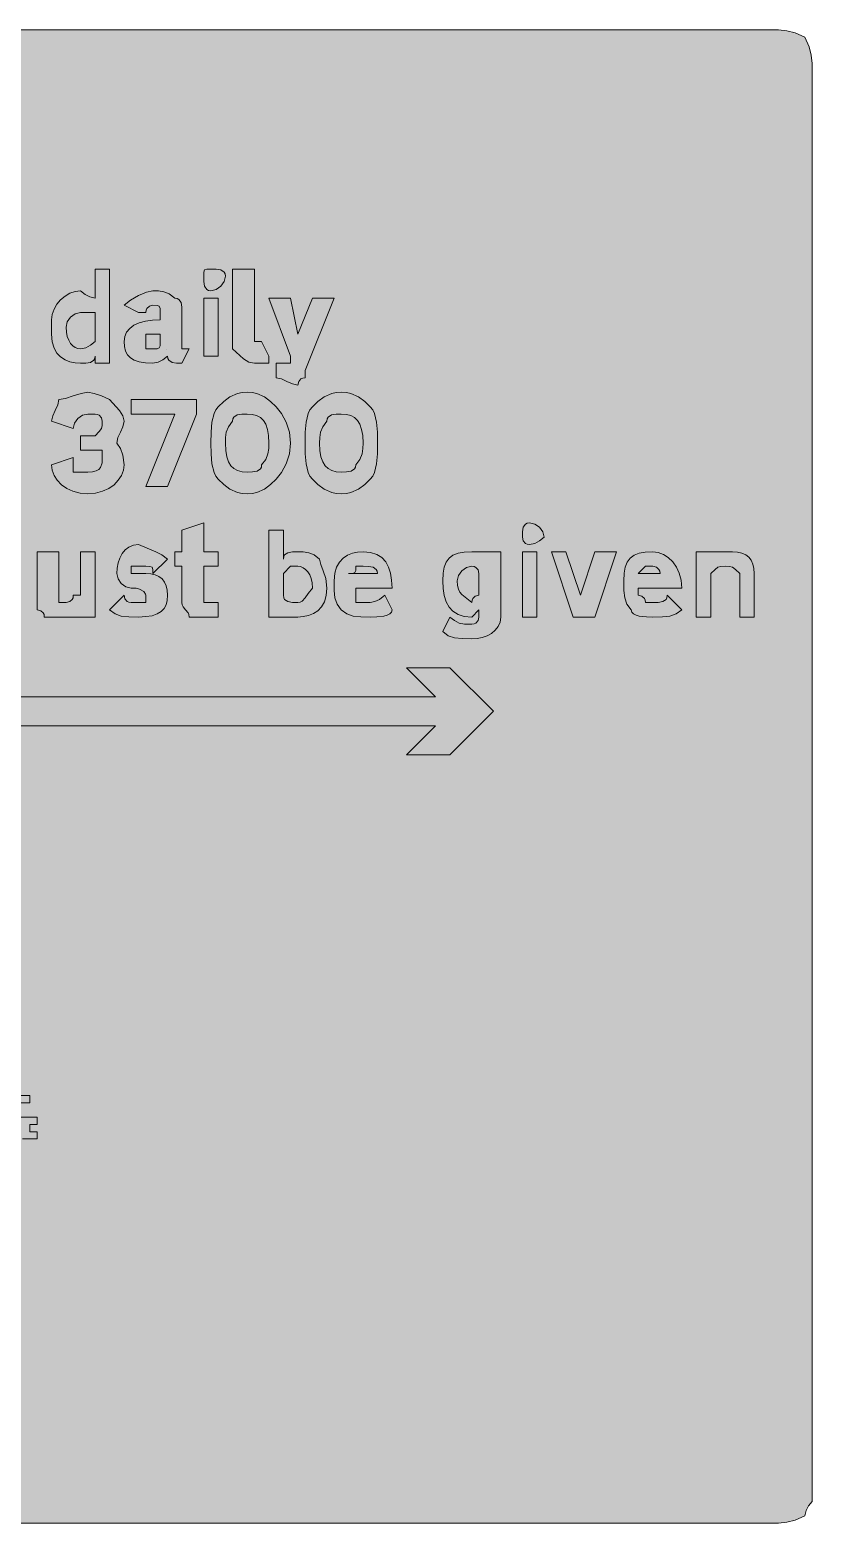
# Model space of a CAD drawing. Header units: metres. Extents: x 9 to 558, y 12 to 260.
# Drawn here: x 428 to 557.6, y 12.5 to 259.7 of the extents above; entities that cross this region are included whole.
import ezdxf

# ---------------------------------------------------------------- set-up
doc = ezdxf.new("R2010")
doc.units = ezdxf.units.M
for name, color, linetype, true_color in [('FILL_BLACK_000000', 7, 'Continuous', 0x000000), ('FILL_YELLOW_FFFF00', 7, 'Continuous', 0xffff00), ('STROKE_BLACK_000000', 7, 'Continuous', 0x000000)]:
    doc.layers.add(name, color=color, linetype=linetype, true_color=true_color)

msp = doc.modelspace()

# ---------------------------------------------------------------- hatches: boundary and pattern name
at = {"layer": 'FILL_BLACK_000000', "true_color": 0x000000}
h = msp.add_hatch(color=7, dxfattribs=at)
h.dxf.hatch_style = 1
h.paths.add_polyline_path([(441.21, 220.08), (441.21, 204.48), (438.81, 204.48), (438.81, 205.68), (438.76, 205.28), (438.6, 204.99), (438.06, 204.63), (437.29, 204.5), (436.41, 204.48), (435.51, 204.54), (434.65, 204.72), (433.84, 205.05), (433.11, 205.53), (432.5, 206.18), (432.02, 207.01), (431.72, 208.04), (431.61, 209.28), (431.61, 210.48), (431.61, 211.68), (431.72, 212.58), (432.02, 213.44), (432.5, 214.25), (433.11, 214.98), (433.84, 215.59), (434.65, 216.07), (435.51, 216.37), (436.41, 216.48), (437.16, 215.88), (437.93, 215.47), (438.81, 215.28), (438.81, 220.08), (441.21, 220.08)])
h.paths.add_polyline_path([(438.81, 212.88), (436.41, 212.88), (435.53, 212.67), (434.76, 212.13), (434.22, 211.36), (434.01, 210.48), (434.06, 209.64), (434.22, 208.9), (434.45, 208.29), (434.76, 207.78), (435.12, 207.39), (435.53, 207.1), (435.96, 206.94), (436.41, 206.88), (437.29, 207.07), (438.06, 207.48), (438.81, 208.08), (438.81, 211.68), (438.81, 212.88)], flags=16)
h = msp.add_hatch(color=7, dxfattribs=at)
h.dxf.hatch_style = 1
h.paths.add_polyline_path([(460.2, 218), (459.66, 217.23), (458.89, 216.69), (458.01, 216.48), (457.61, 216.53), (457.32, 216.69), (456.96, 217.23), (456.83, 218), (456.81, 218.88), (456.83, 219.57), (456.96, 219.93), (457.32, 220.06), (458.01, 220.08), (458.89, 220.06), (459.66, 219.93), (460.2, 219.57), (460.36, 219.28), (460.41, 218.88), (460.2, 218)])
h = msp.add_hatch(color=7, dxfattribs=at)
h.dxf.hatch_style = 1
h.paths.add_polyline_path([(465.21, 208.08), (466.41, 208.08), (467.61, 205.68), (467.61, 204.48), (466.41, 204.48), (465.21, 204.48), (464.31, 204.69), (463.41, 205.23), (461.61, 206.88), (461.61, 220.08), (465.21, 220.08), (465.21, 208.08)])
h = msp.add_hatch(color=7, dxfattribs=at)
h.dxf.hatch_style = 1
h.paths.add_polyline_path([(449.59, 213.57), (449.46, 213.93), (449.1, 214.06), (448.41, 214.08), (447.81, 213.93), (447.4, 213.57), (447.26, 213.28), (447.21, 212.88), (446.01, 212.88), (443.61, 214.08), (444.7, 214.96), (446.01, 215.73), (447.32, 216.27), (448.41, 216.48), (449.31, 216.46), (450.21, 216.33), (451.11, 215.97), (452.01, 215.28), (452.41, 215.23), (452.7, 215.07), (453.06, 214.53), (453.19, 213.76), (453.21, 212.88), (453.21, 208.08), (453.21, 206.88), (454.41, 206.88), (453.21, 204.48), (452.33, 204.5), (451.56, 204.63), (451.02, 204.99), (450.86, 205.28), (450.81, 205.68), (450.06, 205.08), (449.29, 204.67), (448.41, 204.48), (447.17, 204.54), (446.14, 204.7), (445.31, 204.99), (444.66, 205.38), (444.18, 205.89), (443.85, 206.5), (443.67, 207.24), (443.61, 208.08), (443.72, 208.92), (444.04, 209.65), (444.56, 210.27), (445.26, 210.78), (446.13, 211.17), (447.15, 211.45), (448.32, 211.62), (449.61, 211.68), (449.61, 212.88), (449.59, 213.57)])
h.paths.add_polyline_path([(448.41, 206.88), (449.1, 206.9), (449.46, 207.03), (449.59, 207.39), (449.61, 208.08), (449.61, 209.28), (447.21, 209.28), (447.21, 208.08), (447.21, 206.88), (448.41, 206.88)], flags=16)
h = msp.add_hatch(color=7, dxfattribs=at)
h.dxf.hatch_style = 1
h.paths.add_polyline_path([(456.81, 205.68), (456.81, 215.28), (459.21, 215.28), (459.21, 205.68), (456.81, 205.68)])
h = msp.add_hatch(color=7, dxfattribs=at)
h.dxf.hatch_style = 1
h.paths.add_polyline_path([(473.61, 203.28), (473.61, 202.08), (473.21, 202.03), (472.92, 201.89), (472.56, 201.48), (472.41, 200.88), (471.51, 201.07), (470.61, 201.48), (469.71, 201.89), (468.81, 202.08), (468.81, 204.48), (470.01, 204.48), (471.21, 204.48), (471.21, 205.68), (467.61, 215.28), (471.21, 215.28), (472.41, 209.28), (474.81, 215.28), (478.41, 215.28), (473.61, 203.28)])
h = msp.add_hatch(color=7, dxfattribs=at)
h.dxf.hatch_style = 1
h.paths.add_polyline_path([(436.32, 182.99), (435.15, 183.29), (434.13, 183.77), (433.26, 184.38), (432.56, 185.11), (432.04, 185.92), (431.72, 186.78), (431.61, 187.68), (435.21, 188.88), (435.21, 186.48), (437.61, 186.48), (438.4, 186.53), (439, 186.69), (439.42, 186.92), (439.71, 187.23), (439.97, 188), (440.01, 188.88), (440.01, 190.08), (438.81, 190.08), (436.41, 190.08), (436.41, 192.48), (438.81, 192.48), (439.5, 193.19), (439.86, 193.68), (439.99, 194.17), (440.01, 194.88), (439.86, 195.48), (439.5, 195.89), (439.21, 196.03), (438.81, 196.08), (437.61, 196.08), (436.73, 195.87), (435.96, 195.33), (435.42, 194.56), (435.21, 193.68), (431.61, 194.88), (431.8, 195.78), (432.21, 196.68), (432.62, 197.58), (432.81, 198.48), (433.9, 198.67), (435.21, 199.08), (436.52, 199.49), (437.61, 199.68), (438.68, 199.49), (439.86, 199.08), (441.21, 198.48), (442.86, 196.68), (443.4, 195.78), (443.61, 194.88), (443.42, 193.98), (443.01, 193.08), (442.6, 192.18), (442.41, 191.28), (443.01, 190.38), (443.42, 189.25), (443.61, 187.68), (443.5, 186.78), (443.18, 185.92), (442.66, 185.11), (441.96, 184.38), (441.09, 183.77), (440.07, 183.29), (438.9, 182.99), (437.61, 182.88), (436.32, 182.99)])
h = msp.add_hatch(color=7, dxfattribs=at)
h.dxf.hatch_style = 1
h.paths.add_polyline_path([(452.01, 196.08), (444.81, 196.08), (444.81, 198.48), (455.61, 198.48), (455.61, 196.08), (450.81, 184.08), (447.21, 184.08), (452.01, 196.08)])
h = msp.add_hatch(color=7, dxfattribs=at)
h.dxf.hatch_style = 1
h.paths.add_polyline_path([(470.46, 187.83), (469.69, 186.39), (468.81, 185.28), (467.89, 184.4), (466.86, 183.63), (465.6, 183.09), (464.86, 182.93), (464.01, 182.88), (463.16, 182.93), (462.42, 183.09), (461.16, 183.63), (460.13, 184.4), (459.21, 185.28), (458.81, 185.78), (458.52, 186.39), (458.16, 187.83), (458.03, 189.5), (458.01, 191.28), (458.03, 193.06), (458.16, 194.73), (458.52, 196.17), (458.81, 196.78), (459.21, 197.28), (460.13, 198.16), (461.16, 198.93), (462.42, 199.47), (463.16, 199.63), (464.01, 199.68), (464.86, 199.63), (465.6, 199.47), (466.86, 198.93), (467.89, 198.16), (468.81, 197.28), (469.69, 196.17), (470.46, 194.73), (471, 193.06), (471.21, 191.28), (471, 189.5), (470.46, 187.83)])
h.paths.add_polyline_path([(467.38, 193.55), (467.1, 194.38), (466.71, 195.03), (466.2, 195.51), (465.58, 195.84), (464.85, 196.02), (464.01, 196.08), (463.13, 196.06), (462.36, 195.93), (461.82, 195.57), (461.66, 195.28), (461.61, 194.88), (460.92, 193.98), (460.56, 193.08), (460.43, 192.18), (460.41, 191.28), (460.47, 190.04), (460.63, 189.01), (460.92, 188.18), (461.31, 187.53), (461.82, 187.05), (462.43, 186.72), (463.17, 186.54), (464.01, 186.48), (464.89, 186.5), (465.66, 186.63), (466.2, 186.99), (466.36, 187.28), (466.41, 187.68), (467.1, 188.58), (467.46, 189.48), (467.59, 190.38), (467.61, 191.28), (467.55, 192.52), (467.38, 193.55)], flags=16)
h = msp.add_hatch(color=7, dxfattribs=at)
h.dxf.hatch_style = 1
h.paths.add_polyline_path([(485.46, 187.83), (485.1, 186.39), (484.81, 185.78), (484.41, 185.28), (483.49, 184.4), (482.46, 183.63), (481.2, 183.09), (480.46, 182.93), (479.61, 182.88), (478.76, 182.93), (478.02, 183.09), (476.76, 183.63), (475.73, 184.4), (474.81, 185.28), (474.41, 185.78), (474.12, 186.39), (473.76, 187.83), (473.63, 189.5), (473.61, 191.28), (473.63, 193.06), (473.76, 194.73), (474.12, 196.17), (474.41, 196.78), (474.81, 197.28), (475.73, 198.16), (476.76, 198.93), (478.02, 199.47), (478.76, 199.63), (479.61, 199.68), (480.46, 199.63), (481.2, 199.47), (482.46, 198.93), (483.49, 198.16), (484.41, 197.28), (484.81, 196.78), (485.1, 196.17), (485.46, 194.73), (485.59, 193.06), (485.61, 191.28), (485.59, 189.5), (485.46, 187.83)])
h.paths.add_polyline_path([(482.98, 193.55), (482.7, 194.38), (482.31, 195.03), (481.8, 195.51), (481.18, 195.84), (480.45, 196.02), (479.61, 196.08), (478.73, 196.06), (477.96, 195.93), (477.42, 195.57), (477.26, 195.28), (477.21, 194.88), (476.52, 193.98), (476.16, 193.08), (476.03, 192.18), (476.01, 191.28), (476.07, 190.04), (476.23, 189.01), (476.52, 188.18), (476.91, 187.53), (477.42, 187.05), (478.03, 186.72), (478.77, 186.54), (479.61, 186.48), (480.49, 186.5), (481.26, 186.63), (481.8, 186.99), (481.96, 187.28), (482.01, 187.68), (482.7, 188.58), (483.06, 189.48), (483.19, 190.38), (483.21, 191.28), (483.15, 192.52), (482.98, 193.55)], flags=16)
h = msp.add_hatch(color=7, dxfattribs=at)
h.dxf.hatch_style = 1
h.paths.add_polyline_path([(459.21, 173.28), (459.21, 170.88), (456.81, 170.88), (456.81, 166.08), (456.81, 164.88), (458.01, 164.88), (459.21, 164.88), (459.21, 162.48), (456.81, 162.48), (454.41, 162.48), (454.36, 162.88), (454.22, 163.19), (453.81, 163.68), (453.4, 164.17), (453.26, 164.48), (453.21, 164.88), (453.21, 170.88), (452.01, 170.88), (452.01, 173.28), (453.21, 173.28), (453.21, 176.88), (456.81, 178.08), (456.81, 173.28), (459.21, 173.28)])
h = msp.add_hatch(color=7, dxfattribs=at)
h.dxf.hatch_style = 1
h.paths.add_polyline_path([(512.46, 175.08), (511.69, 174.67), (510.81, 174.48), (510.41, 174.53), (510.12, 174.67), (509.76, 175.08), (509.61, 175.68), (509.63, 176.56), (509.76, 177.33), (510.12, 177.87), (510.41, 178.03), (510.81, 178.08), (511.69, 177.87), (512.46, 177.33), (513, 176.56), (513.21, 175.68), (512.46, 175.08)])
h = msp.add_hatch(color=7, dxfattribs=at)
h.dxf.hatch_style = 1
h.paths.add_polyline_path([(467.61, 162.48), (467.61, 176.88), (470.01, 176.88), (470.01, 172.08), (470.06, 172.48), (470.22, 172.77), (470.76, 173.13), (471.53, 173.26), (472.41, 173.28), (473.31, 173.26), (474.21, 173.13), (475.11, 172.77), (476.01, 172.08), (476.2, 171.16), (476.61, 170.13), (477.02, 168.87), (477.21, 167.28), (477.1, 166.04), (476.8, 165.01), (476.32, 164.18), (475.71, 163.53), (474.98, 163.05), (474.17, 162.72), (473.31, 162.54), (472.41, 162.48), (470.01, 162.48), (467.61, 162.48)])
h.paths.add_polyline_path([(473.12, 165.09), (473.61, 165.63), (474.1, 166.4), (474.81, 167.28), (474.76, 168.12), (474.6, 168.85), (474.37, 169.47), (474.06, 169.98), (473.7, 170.37), (473.29, 170.65), (472.86, 170.82), (472.41, 170.88), (471.21, 170.88), (470.01, 169.68), (470.01, 166.08), (470.06, 165.68), (470.22, 165.39), (470.76, 165.03), (471.53, 164.9), (472.41, 164.88), (472.81, 164.93), (473.12, 165.09)], flags=16)
h = msp.add_hatch(color=7, dxfattribs=at)
h.dxf.hatch_style = 1
h.paths.add_polyline_path([(438.81, 173.28), (438.81, 162.48), (436.41, 162.48), (435.21, 162.48), (432.81, 162.48), (430.41, 162.48), (430.36, 162.88), (430.22, 163.17), (429.81, 163.53), (429.21, 163.68), (429.21, 166.08), (429.21, 173.28), (432.81, 173.28), (432.81, 166.08), (432.81, 164.88), (434.01, 164.88), (434.61, 165.03), (435.02, 165.39), (435.16, 165.68), (435.21, 166.08), (436.41, 166.08), (436.41, 167.28), (436.41, 173.28), (438.81, 173.28)])
h = msp.add_hatch(color=7, dxfattribs=at)
h.dxf.hatch_style = 1
h.paths.add_polyline_path([(450.75, 165.24), (450.57, 164.5), (450.24, 163.89), (449.76, 163.38), (449.11, 162.99), (448.28, 162.7), (447.25, 162.54), (446.01, 162.48), (444.42, 162.5), (443.16, 162.63), (442.13, 162.99), (441.21, 163.68), (443.61, 166.08), (443.76, 165.48), (444.12, 165.07), (444.41, 164.93), (444.81, 164.88), (446.01, 164.88), (447.21, 164.88), (447.21, 166.08), (447.17, 166.27), (446.91, 166.68), (446.2, 167.09), (445.6, 167.23), (444.81, 167.28), (443.93, 167.49), (443.16, 168.03), (442.62, 168.8), (442.41, 169.68), (442.47, 170.58), (442.63, 171.44), (442.92, 172.25), (443.31, 172.98), (443.82, 173.59), (444.43, 174.07), (445.17, 174.37), (446.01, 174.48), (448.86, 173.28), (449.89, 172.79), (450.81, 172.08), (448.41, 169.68), (448.39, 170.37), (448.26, 170.73), (447.9, 170.86), (447.21, 170.88), (446.01, 170.88), (444.81, 170.88), (444.81, 169.68), (446.01, 169.68), (447.21, 169.68), (448.05, 169.62), (448.78, 169.45), (449.4, 169.17), (449.91, 168.78), (450.3, 168.27), (450.58, 167.65), (450.75, 166.92), (450.81, 166.08), (450.75, 165.24)])
h = msp.add_hatch(color=7, dxfattribs=at)
h.dxf.hatch_style = 1
h.paths.add_polyline_path([(482.01, 166.08), (482.01, 164.88), (484.41, 164.88), (485.16, 165.03), (485.93, 165.39), (486.81, 166.08), (488.01, 163.68), (487.9, 163.28), (487.62, 162.99), (487.19, 162.77), (486.66, 162.63), (485.48, 162.5), (484.41, 162.48), (482.82, 162.5), (481.56, 162.63), (480.53, 162.99), (479.61, 163.68), (478.92, 164.6), (478.56, 165.63), (478.43, 166.89), (478.41, 168.48), (478.52, 169.72), (478.82, 170.75), (479.3, 171.58), (479.91, 172.23), (480.64, 172.71), (481.45, 173.04), (482.31, 173.22), (483.21, 173.28), (484.45, 173.17), (485.48, 172.85), (486.31, 172.33), (486.96, 171.63), (487.44, 170.76), (487.77, 169.74), (487.95, 168.57), (488.01, 167.28), (482.01, 167.28), (482.01, 166.08)])
h.paths.add_polyline_path([(485.56, 170.08), (485.4, 170.37), (484.86, 170.73), (484.09, 170.86), (483.21, 170.88), (482.01, 170.88), (481.99, 170.19), (481.86, 169.83), (481.5, 169.7), (480.81, 169.68), (485.61, 169.68), (485.56, 170.08)], flags=16)
h = msp.add_hatch(color=7, dxfattribs=at)
h.dxf.hatch_style = 1
h.paths.add_polyline_path([(505.6, 160.9), (505.12, 160.29), (504.51, 159.78), (503.78, 159.39), (502.97, 159.1), (502.11, 158.94), (501.21, 158.88), (499.62, 158.9), (498.36, 159.03), (497.33, 159.39), (496.41, 160.08), (497.61, 162.48), (498.36, 161.88), (499.13, 161.47), (500.01, 161.28), (501.21, 161.28), (501.61, 161.33), (501.9, 161.47), (502.26, 161.88), (502.41, 162.48), (502.41, 163.68), (501.21, 162.48), (499.97, 162.59), (498.94, 162.91), (498.11, 163.43), (497.46, 164.13), (496.98, 165), (496.65, 166.02), (496.47, 167.19), (496.41, 168.48), (496.47, 169.72), (496.65, 170.75), (496.98, 171.58), (497.46, 172.23), (498.11, 172.71), (498.94, 173.04), (499.97, 173.22), (501.21, 173.28), (503.61, 173.28), (506.01, 173.28), (506.01, 162.48), (505.9, 161.64), (505.6, 160.9)])
h.paths.add_polyline_path([(501.9, 170.69), (501.61, 170.83), (501.21, 170.88), (500.33, 170.67), (499.56, 170.13), (499.02, 169.36), (498.81, 168.48), (498.86, 167.69), (499.02, 167.07), (499.25, 166.6), (499.56, 166.23), (501.21, 164.88), (501.26, 165.28), (501.4, 165.57), (501.81, 165.93), (502.41, 166.08), (502.41, 167.28), (502.41, 169.68), (502.26, 170.28), (501.9, 170.69)], flags=16)
h = msp.add_hatch(color=7, dxfattribs=at)
h.dxf.hatch_style = 1
h.paths.add_polyline_path([(509.61, 162.48), (509.61, 173.28), (512.01, 173.28), (512.01, 162.48), (509.61, 162.48)])
h = msp.add_hatch(color=7, dxfattribs=at)
h.dxf.hatch_style = 1
h.paths.add_polyline_path([(514.41, 173.28), (516.81, 173.28), (519.21, 166.08), (521.61, 173.28), (525.21, 173.28), (521.61, 162.48), (519.21, 162.48), (518.01, 162.48), (514.41, 173.28)])
h = msp.add_hatch(color=7, dxfattribs=at)
h.dxf.hatch_style = 1
h.paths.add_polyline_path([(528.81, 166.08), (529.41, 165.93), (529.82, 165.57), (529.96, 165.28), (530.01, 164.88), (531.21, 164.88), (532.09, 164.9), (532.86, 165.03), (533.4, 165.39), (533.56, 165.68), (533.61, 166.08), (536.01, 163.68), (535.09, 162.99), (534.06, 162.63), (532.8, 162.5), (531.21, 162.48), (530.14, 162.5), (528.96, 162.63), (528.43, 162.77), (528, 162.99), (527.72, 163.28), (527.61, 163.68), (526.92, 164.6), (526.56, 165.63), (526.43, 166.89), (526.41, 168.48), (526.47, 169.72), (526.65, 170.75), (526.98, 171.58), (527.46, 172.23), (528.11, 172.71), (528.94, 173.04), (529.97, 173.22), (531.21, 173.28), (532.11, 173.17), (532.97, 172.85), (533.78, 172.33), (534.51, 171.63), (535.12, 170.76), (535.6, 169.74), (535.9, 168.57), (536.01, 167.28), (528.81, 167.28), (528.81, 166.08)])
h.paths.add_polyline_path([(532.36, 170.08), (532.22, 170.37), (531.81, 170.73), (531.21, 170.88), (530.01, 170.88), (528.81, 169.68), (532.41, 169.68), (532.36, 170.08)], flags=16)
h = msp.add_hatch(color=7, dxfattribs=at)
h.dxf.hatch_style = 1
h.paths.add_polyline_path([(545.61, 162.48), (545.61, 168.48), (545.61, 169.68), (544.9, 170.37), (544.41, 170.73), (543.92, 170.86), (543.21, 170.88), (542.5, 170.86), (542.01, 170.73), (541.52, 170.37), (540.81, 169.68), (540.81, 162.48), (538.41, 162.48), (538.41, 173.28), (540.81, 173.28), (542.01, 173.28), (544.41, 173.28), (545.25, 173.22), (545.98, 173.05), (546.6, 172.77), (547.11, 172.38), (547.5, 171.87), (547.78, 171.25), (547.95, 170.52), (548.01, 169.68), (548.01, 162.48), (545.61, 162.48)])
h = msp.add_hatch(color=7, dxfattribs=at)
h.dxf.hatch_style = 1
h.paths.add_polyline_path([(62.01, 144.48), (62.01, 149.28), (495.21, 149.28), (490.41, 154.08), (497.61, 154.08), (504.81, 146.88), (497.61, 139.68), (490.41, 139.68), (495.21, 144.48), (62.01, 144.48)])
h = msp.add_hatch(color=7, dxfattribs=at)
h.dxf.hatch_style = 1
h.paths.add_polyline_path([(424.41, 82.08), (420.81, 82.08), (420.81, 83.28), (424.41, 83.28), (424.41, 85.68), (425.61, 85.68), (425.61, 84.48), (425.61, 83.28), (428.01, 83.28), (428.01, 82.08), (425.61, 82.08), (425.61, 79.68), (429.21, 79.68), (429.21, 78.48), (428.01, 78.48), (428.01, 77.28), (429.21, 77.28), (429.21, 76.08), (426.81, 76.08), (426.81, 72.48), (426.81, 71.28), (425.61, 71.28), (424.41, 71.28), (423.21, 72.48), (425.61, 72.48), (425.61, 73.68), (425.61, 76.08), (420.81, 76.08), (420.81, 77.28), (425.61, 77.28), (425.61, 78.48), (420.81, 78.48), (420.81, 79.68), (424.41, 79.68), (424.41, 82.08)])
at = {"layer": 'FILL_YELLOW_FFFF00', "true_color": 0xffff00}
h = msp.add_hatch(color=7, dxfattribs=at)
h.dxf.hatch_style = 1
h.paths.add_polyline_path([(552.02, 259.66), (553.41, 259.53), (554.8, 259.17), (556.41, 258.48), (557.1, 256.87), (557.46, 255.48), (557.59, 254.09), (557.61, 252.48), (557.61, 19.68), (557.61, 16.08), (557.01, 15.33), (556.6, 14.56), (556.41, 13.68), (554.8, 12.99), (553.41, 12.63), (552.02, 12.5), (550.41, 12.48), (16.41, 12.48), (14.01, 12.48), (13.13, 12.67), (12.36, 13.08), (11.61, 13.68), (10.22, 15.29), (9.8, 16), (9.51, 16.68), (9.25, 18.07), (9.21, 19.68), (9.21, 252.48), (9.21, 256.08), (9.61, 256.13), (9.92, 256.29), (10.41, 256.83), (10.9, 257.6), (11.61, 258.48), (12.36, 259.08), (13.13, 259.49), (14.01, 259.68), (16.41, 259.68), (550.41, 259.68), (552.02, 259.66)])

# ---------------------------------------------------------------- linework, layer by layer
at = {"layer": 'FILL_BLACK_000000', "lineweight": 0, "true_color": 0x000000}
for points in [[(441.21, 220.08), (441.21, 204.48), (438.81, 204.48), (438.81, 205.68), (438.76, 205.28), (438.6, 204.99), (438.06, 204.63), (437.29, 204.5), (436.41, 204.48), (435.51, 204.54), (434.65, 204.72), (433.84, 205.05), (433.11, 205.53), (432.5, 206.18), (432.02, 207.01), (431.72, 208.04), (431.61, 209.28), (431.61, 210.48), (431.61, 211.68), (431.72, 212.58), (432.02, 213.44), (432.5, 214.25), (433.11, 214.98), (433.84, 215.59), (434.65, 216.07), (435.51, 216.37), (436.41, 216.48), (437.16, 215.88), (437.93, 215.47), (438.81, 215.28), (438.81, 220.08)], [(460.2, 218), (459.66, 217.23), (458.89, 216.69), (458.01, 216.48), (457.61, 216.53), (457.32, 216.69), (456.96, 217.23), (456.83, 218), (456.81, 218.88), (456.83, 219.57), (456.96, 219.93), (457.32, 220.06), (458.01, 220.08), (458.89, 220.06), (459.66, 219.93), (460.2, 219.57), (460.36, 219.28), (460.41, 218.88)], [(465.21, 208.08), (466.41, 208.08), (467.61, 205.68), (467.61, 204.48), (466.41, 204.48), (465.21, 204.48), (464.31, 204.69), (463.41, 205.23), (461.61, 206.88), (461.61, 220.08), (465.21, 220.08)], [(449.59, 213.57), (449.46, 213.93), (449.1, 214.06), (448.41, 214.08), (447.81, 213.93), (447.4, 213.57), (447.26, 213.28), (447.21, 212.88), (446.01, 212.88), (443.61, 214.08), (444.7, 214.96), (446.01, 215.73), (447.32, 216.27), (448.41, 216.48), (449.31, 216.46), (450.21, 216.33), (451.11, 215.97), (452.01, 215.28), (452.41, 215.23), (452.7, 215.07), (453.06, 214.53), (453.19, 213.76), (453.21, 212.88), (453.21, 208.08), (453.21, 206.88), (454.41, 206.88), (453.21, 204.48), (452.33, 204.5), (451.56, 204.63), (451.02, 204.99), (450.86, 205.28), (450.81, 205.68), (450.06, 205.08), (449.29, 204.67), (448.41, 204.48), (447.17, 204.54), (446.14, 204.7), (445.31, 204.99), (444.66, 205.38), (444.18, 205.89), (443.85, 206.5), (443.67, 207.24), (443.61, 208.08), (443.72, 208.92), (444.04, 209.65), (444.56, 210.27), (445.26, 210.78), (446.13, 211.17), (447.15, 211.45), (448.32, 211.62), (449.61, 211.68), (449.61, 212.88)], [(456.81, 205.68), (456.81, 215.28), (459.21, 215.28), (459.21, 205.68)], [(473.61, 203.28), (473.61, 202.08), (473.21, 202.03), (472.92, 201.89), (472.56, 201.48), (472.41, 200.88), (471.51, 201.07), (470.61, 201.48), (469.71, 201.89), (468.81, 202.08), (468.81, 204.48), (470.01, 204.48), (471.21, 204.48), (471.21, 205.68), (467.61, 215.28), (471.21, 215.28), (472.41, 209.28), (474.81, 215.28), (478.41, 215.28)], [(438.81, 212.88), (436.41, 212.88), (435.53, 212.67), (434.76, 212.13), (434.22, 211.36), (434.01, 210.48), (434.06, 209.64), (434.22, 208.9), (434.45, 208.29), (434.76, 207.78), (435.12, 207.39), (435.53, 207.1), (435.96, 206.94), (436.41, 206.88), (437.29, 207.07), (438.06, 207.48), (438.81, 208.08), (438.81, 211.68)], [(448.41, 206.88), (449.1, 206.9), (449.46, 207.03), (449.59, 207.39), (449.61, 208.08), (449.61, 209.28), (447.21, 209.28), (447.21, 208.08), (447.21, 206.88)], [(436.32, 182.99), (435.15, 183.29), (434.13, 183.77), (433.26, 184.38), (432.56, 185.11), (432.04, 185.92), (431.72, 186.78), (431.61, 187.68), (435.21, 188.88), (435.21, 186.48), (437.61, 186.48), (438.4, 186.53), (439, 186.69), (439.42, 186.92), (439.71, 187.23), (439.97, 188), (440.01, 188.88), (440.01, 190.08), (438.81, 190.08), (436.41, 190.08), (436.41, 192.48), (438.81, 192.48), (439.5, 193.19), (439.86, 193.68), (439.99, 194.17), (440.01, 194.88), (439.86, 195.48), (439.5, 195.89), (439.21, 196.03), (438.81, 196.08), (437.61, 196.08), (436.73, 195.87), (435.96, 195.33), (435.42, 194.56), (435.21, 193.68), (431.61, 194.88), (431.8, 195.78), (432.21, 196.68), (432.62, 197.58), (432.81, 198.48), (433.9, 198.67), (435.21, 199.08), (436.52, 199.49), (437.61, 199.68), (438.68, 199.49), (439.86, 199.08), (441.21, 198.48), (442.86, 196.68), (443.4, 195.78), (443.61, 194.88), (443.42, 193.98), (443.01, 193.08), (442.6, 192.18), (442.41, 191.28), (443.01, 190.38), (443.42, 189.25), (443.61, 187.68), (443.5, 186.78), (443.18, 185.92), (442.66, 185.11), (441.96, 184.38), (441.09, 183.77), (440.07, 183.29), (438.9, 182.99), (437.61, 182.88)], [(452.01, 196.08), (444.81, 196.08), (444.81, 198.48), (455.61, 198.48), (455.61, 196.08), (450.81, 184.08), (447.21, 184.08)], [(470.46, 187.83), (469.69, 186.39), (468.81, 185.28), (467.89, 184.4), (466.86, 183.63), (465.6, 183.09), (464.86, 182.93), (464.01, 182.88), (463.16, 182.93), (462.42, 183.09), (461.16, 183.63), (460.13, 184.4), (459.21, 185.28), (458.81, 185.78), (458.52, 186.39), (458.16, 187.83), (458.03, 189.5), (458.01, 191.28), (458.03, 193.06), (458.16, 194.73), (458.52, 196.17), (458.81, 196.78), (459.21, 197.28), (460.13, 198.16), (461.16, 198.93), (462.42, 199.47), (463.16, 199.63), (464.01, 199.68), (464.86, 199.63), (465.6, 199.47), (466.86, 198.93), (467.89, 198.16), (468.81, 197.28), (469.69, 196.17), (470.46, 194.73), (471, 193.06), (471.21, 191.28), (471, 189.5)], [(485.46, 187.83), (485.1, 186.39), (484.81, 185.78), (484.41, 185.28), (483.49, 184.4), (482.46, 183.63), (481.2, 183.09), (480.46, 182.93), (479.61, 182.88), (478.76, 182.93), (478.02, 183.09), (476.76, 183.63), (475.73, 184.4), (474.81, 185.28), (474.41, 185.78), (474.12, 186.39), (473.76, 187.83), (473.63, 189.5), (473.61, 191.28), (473.63, 193.06), (473.76, 194.73), (474.12, 196.17), (474.41, 196.78), (474.81, 197.28), (475.73, 198.16), (476.76, 198.93), (478.02, 199.47), (478.76, 199.63), (479.61, 199.68), (480.46, 199.63), (481.2, 199.47), (482.46, 198.93), (483.49, 198.16), (484.41, 197.28), (484.81, 196.78), (485.1, 196.17), (485.46, 194.73), (485.59, 193.06), (485.61, 191.28), (485.59, 189.5)], [(467.38, 193.55), (467.1, 194.38), (466.71, 195.03), (466.2, 195.51), (465.58, 195.84), (464.85, 196.02), (464.01, 196.08), (463.13, 196.06), (462.36, 195.93), (461.82, 195.57), (461.66, 195.28), (461.61, 194.88), (460.92, 193.98), (460.56, 193.08), (460.43, 192.18), (460.41, 191.28), (460.47, 190.04), (460.63, 189.01), (460.92, 188.18), (461.31, 187.53), (461.82, 187.05), (462.43, 186.72), (463.17, 186.54), (464.01, 186.48), (464.89, 186.5), (465.66, 186.63), (466.2, 186.99), (466.36, 187.28), (466.41, 187.68), (467.1, 188.58), (467.46, 189.48), (467.59, 190.38), (467.61, 191.28), (467.55, 192.52)], [(482.98, 193.55), (482.7, 194.38), (482.31, 195.03), (481.8, 195.51), (481.18, 195.84), (480.45, 196.02), (479.61, 196.08), (478.73, 196.06), (477.96, 195.93), (477.42, 195.57), (477.26, 195.28), (477.21, 194.88), (476.52, 193.98), (476.16, 193.08), (476.03, 192.18), (476.01, 191.28), (476.07, 190.04), (476.23, 189.01), (476.52, 188.18), (476.91, 187.53), (477.42, 187.05), (478.03, 186.72), (478.77, 186.54), (479.61, 186.48), (480.49, 186.5), (481.26, 186.63), (481.8, 186.99), (481.96, 187.28), (482.01, 187.68), (482.7, 188.58), (483.06, 189.48), (483.19, 190.38), (483.21, 191.28), (483.15, 192.52)], [(459.21, 173.28), (459.21, 170.88), (456.81, 170.88), (456.81, 166.08), (456.81, 164.88), (458.01, 164.88), (459.21, 164.88), (459.21, 162.48), (456.81, 162.48), (454.41, 162.48), (454.36, 162.88), (454.22, 163.19), (453.81, 163.68), (453.4, 164.17), (453.26, 164.48), (453.21, 164.88), (453.21, 170.88), (452.01, 170.88), (452.01, 173.28), (453.21, 173.28), (453.21, 176.88), (456.81, 178.08), (456.81, 173.28)], [(512.46, 175.08), (511.69, 174.67), (510.81, 174.48), (510.41, 174.53), (510.12, 174.67), (509.76, 175.08), (509.61, 175.68), (509.63, 176.56), (509.76, 177.33), (510.12, 177.87), (510.41, 178.03), (510.81, 178.08), (511.69, 177.87), (512.46, 177.33), (513, 176.56), (513.21, 175.68)], [(467.61, 162.48), (467.61, 176.88), (470.01, 176.88), (470.01, 172.08), (470.06, 172.48), (470.22, 172.77), (470.76, 173.13), (471.53, 173.26), (472.41, 173.28), (473.31, 173.26), (474.21, 173.13), (475.11, 172.77), (476.01, 172.08), (476.2, 171.16), (476.61, 170.13), (477.02, 168.87), (477.21, 167.28), (477.1, 166.04), (476.8, 165.01), (476.32, 164.18), (475.71, 163.53), (474.98, 163.05), (474.17, 162.72), (473.31, 162.54), (472.41, 162.48), (470.01, 162.48)], [(438.81, 173.28), (438.81, 162.48), (436.41, 162.48), (435.21, 162.48), (432.81, 162.48), (430.41, 162.48), (430.36, 162.88), (430.22, 163.17), (429.81, 163.53), (429.21, 163.68), (429.21, 166.08), (429.21, 173.28), (432.81, 173.28), (432.81, 166.08), (432.81, 164.88), (434.01, 164.88), (434.61, 165.03), (435.02, 165.39), (435.16, 165.68), (435.21, 166.08), (436.41, 166.08), (436.41, 167.28), (436.41, 173.28)], [(450.75, 165.24), (450.57, 164.5), (450.24, 163.89), (449.76, 163.38), (449.11, 162.99), (448.28, 162.7), (447.25, 162.54), (446.01, 162.48), (444.42, 162.5), (443.16, 162.63), (442.13, 162.99), (441.21, 163.68), (443.61, 166.08), (443.76, 165.48), (444.12, 165.07), (444.41, 164.93), (444.81, 164.88), (446.01, 164.88), (447.21, 164.88), (447.21, 166.08), (447.17, 166.27), (446.91, 166.68), (446.2, 167.09), (445.6, 167.23), (444.81, 167.28), (443.93, 167.49), (443.16, 168.03), (442.62, 168.8), (442.41, 169.68), (442.47, 170.58), (442.63, 171.44), (442.92, 172.25), (443.31, 172.98), (443.82, 173.59), (444.43, 174.07), (445.17, 174.37), (446.01, 174.48), (448.86, 173.28), (449.89, 172.79), (450.81, 172.08), (448.41, 169.68), (448.39, 170.37), (448.26, 170.73), (447.9, 170.86), (447.21, 170.88), (446.01, 170.88), (444.81, 170.88), (444.81, 169.68), (446.01, 169.68), (447.21, 169.68), (448.05, 169.62), (448.78, 169.45), (449.4, 169.17), (449.91, 168.78), (450.3, 168.27), (450.58, 167.65), (450.75, 166.92), (450.81, 166.08)], [(482.01, 166.08), (482.01, 164.88), (484.41, 164.88), (485.16, 165.03), (485.93, 165.39), (486.81, 166.08), (488.01, 163.68), (487.9, 163.28), (487.62, 162.99), (487.19, 162.77), (486.66, 162.63), (485.48, 162.5), (484.41, 162.48), (482.82, 162.5), (481.56, 162.63), (480.53, 162.99), (479.61, 163.68), (478.92, 164.6), (478.56, 165.63), (478.43, 166.89), (478.41, 168.48), (478.52, 169.72), (478.82, 170.75), (479.3, 171.58), (479.91, 172.23), (480.64, 172.71), (481.45, 173.04), (482.31, 173.22), (483.21, 173.28), (484.45, 173.17), (485.48, 172.85), (486.31, 172.33), (486.96, 171.63), (487.44, 170.76), (487.77, 169.74), (487.95, 168.57), (488.01, 167.28), (482.01, 167.28)], [(505.6, 160.9), (505.12, 160.29), (504.51, 159.78), (503.78, 159.39), (502.97, 159.1), (502.11, 158.94), (501.21, 158.88), (499.62, 158.9), (498.36, 159.03), (497.33, 159.39), (496.41, 160.08), (497.61, 162.48), (498.36, 161.88), (499.13, 161.47), (500.01, 161.28), (501.21, 161.28), (501.61, 161.33), (501.9, 161.47), (502.26, 161.88), (502.41, 162.48), (502.41, 163.68), (501.21, 162.48), (499.97, 162.59), (498.94, 162.91), (498.11, 163.43), (497.46, 164.13), (496.98, 165), (496.65, 166.02), (496.47, 167.19), (496.41, 168.48), (496.47, 169.72), (496.65, 170.75), (496.98, 171.58), (497.46, 172.23), (498.11, 172.71), (498.94, 173.04), (499.97, 173.22), (501.21, 173.28), (503.61, 173.28), (506.01, 173.28), (506.01, 162.48), (505.9, 161.64)], [(509.61, 162.48), (509.61, 173.28), (512.01, 173.28), (512.01, 162.48)], [(514.41, 173.28), (516.81, 173.28), (519.21, 166.08), (521.61, 173.28), (525.21, 173.28), (521.61, 162.48), (519.21, 162.48), (518.01, 162.48)], [(528.81, 166.08), (529.41, 165.93), (529.82, 165.57), (529.96, 165.28), (530.01, 164.88), (531.21, 164.88), (532.09, 164.9), (532.86, 165.03), (533.4, 165.39), (533.56, 165.68), (533.61, 166.08), (536.01, 163.68), (535.09, 162.99), (534.06, 162.63), (532.8, 162.5), (531.21, 162.48), (530.14, 162.5), (528.96, 162.63), (528.43, 162.77), (528, 162.99), (527.72, 163.28), (527.61, 163.68), (526.92, 164.6), (526.56, 165.63), (526.43, 166.89), (526.41, 168.48), (526.47, 169.72), (526.65, 170.75), (526.98, 171.58), (527.46, 172.23), (528.11, 172.71), (528.94, 173.04), (529.97, 173.22), (531.21, 173.28), (532.11, 173.17), (532.97, 172.85), (533.78, 172.33), (534.51, 171.63), (535.12, 170.76), (535.6, 169.74), (535.9, 168.57), (536.01, 167.28), (528.81, 167.28)], [(545.61, 162.48), (545.61, 168.48), (545.61, 169.68), (544.9, 170.37), (544.41, 170.73), (543.92, 170.86), (543.21, 170.88), (542.5, 170.86), (542.01, 170.73), (541.52, 170.37), (540.81, 169.68), (540.81, 162.48), (538.41, 162.48), (538.41, 173.28), (540.81, 173.28), (542.01, 173.28), (544.41, 173.28), (545.25, 173.22), (545.98, 173.05), (546.6, 172.77), (547.11, 172.38), (547.5, 171.87), (547.78, 171.25), (547.95, 170.52), (548.01, 169.68), (548.01, 162.48)], [(473.12, 165.09), (473.61, 165.63), (474.1, 166.4), (474.81, 167.28), (474.76, 168.12), (474.6, 168.85), (474.37, 169.47), (474.06, 169.98), (473.7, 170.37), (473.29, 170.65), (472.86, 170.82), (472.41, 170.88), (471.21, 170.88), (470.01, 169.68), (470.01, 166.08), (470.06, 165.68), (470.22, 165.39), (470.76, 165.03), (471.53, 164.9), (472.41, 164.88), (472.81, 164.93)], [(485.56, 170.08), (485.4, 170.37), (484.86, 170.73), (484.09, 170.86), (483.21, 170.88), (482.01, 170.88), (481.99, 170.19), (481.86, 169.83), (481.5, 169.7), (480.81, 169.68), (485.61, 169.68)], [(501.9, 170.69), (501.61, 170.83), (501.21, 170.88), (500.33, 170.67), (499.56, 170.13), (499.02, 169.36), (498.81, 168.48), (498.86, 167.69), (499.02, 167.07), (499.25, 166.6), (499.56, 166.23), (501.21, 164.88), (501.26, 165.28), (501.4, 165.57), (501.81, 165.93), (502.41, 166.08), (502.41, 167.28), (502.41, 169.68), (502.26, 170.28)], [(532.36, 170.08), (532.22, 170.37), (531.81, 170.73), (531.21, 170.88), (530.01, 170.88), (528.81, 169.68), (532.41, 169.68)], [(62.01, 144.48), (62.01, 149.28), (495.21, 149.28), (490.41, 154.08), (497.61, 154.08), (504.81, 146.88), (497.61, 139.68), (490.41, 139.68), (495.21, 144.48)]]:
    msp.add_lwpolyline(points, close=True, dxfattribs=at)
for points in [[(425.61, 83.28), (428.01, 83.28), (428.01, 82.08), (425.61, 82.08)], [(425.61, 79.68), (429.21, 79.68), (429.21, 78.48), (428.01, 78.48), (428.01, 77.28), (429.21, 77.28), (429.21, 76.08), (426.81, 76.08)]]:
    msp.add_lwpolyline(points, dxfattribs=at)
at = {"layer": 'FILL_YELLOW_FFFF00', "lineweight": 0, "true_color": 0xffff00}
msp.add_lwpolyline([(16.41, 259.68), (550.41, 259.68), (552.02, 259.66), (553.41, 259.53), (554.8, 259.17), (556.41, 258.48), (557.1, 256.87), (557.46, 255.48), (557.59, 254.09), (557.61, 252.48), (557.61, 19.68), (557.61, 16.08), (557.01, 15.33), (556.6, 14.56), (556.41, 13.68), (554.8, 12.99), (553.41, 12.63), (552.02, 12.5), (550.41, 12.48), (16.41, 12.48)], dxfattribs=at)
at = {"layer": 'STROKE_BLACK_000000', "lineweight": 0, "true_color": 0x000000}
msp.add_lwpolyline([(450.61, 206.72), (450.61, 206.72)], dxfattribs=at)

doc.saveas('drawing.dxf')
